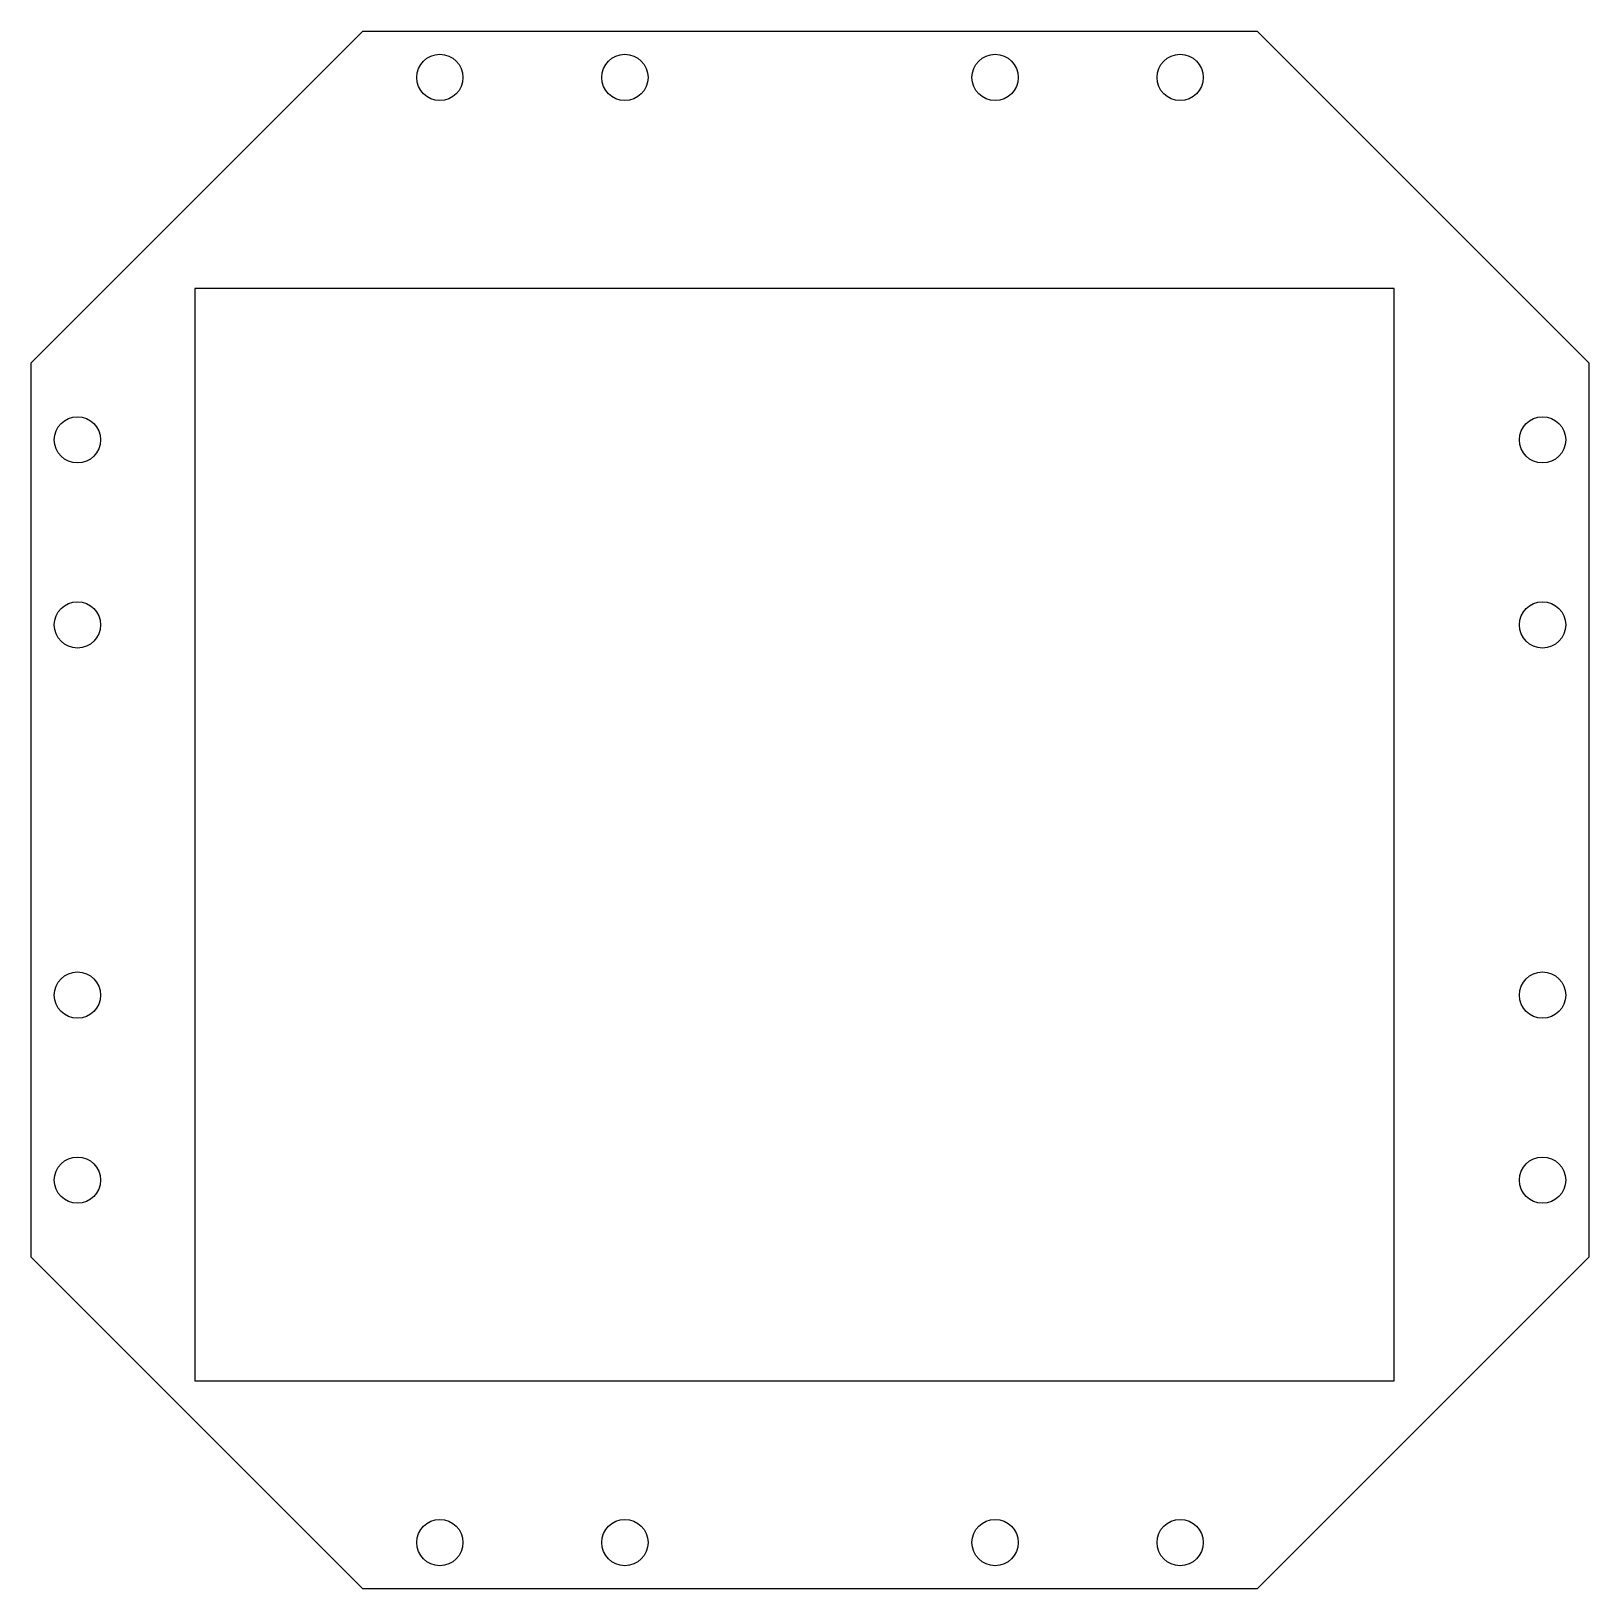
# Model space of a CAD drawing. Header units: millimetres. Extents: x -51 to 50, y -50 to 51.
import ezdxf

# ---------------------------------------------------------------- set-up
doc = ezdxf.new("R2010")
doc.units = ezdxf.units.MM
doc.layers.get('0').update_dxf_attribs({"linetype": 'CONTINUOUS'})

msp = doc.modelspace()

# ---------------------------------------------------------------- linework, layer by layer
for points in [[(29, 50.5), (50.5, 29), (50.5, -29), (29, -50.5), (-29, -50.5), (-50.5, -29), (-50.5, 29), (-29, 50.5)], [(37.87, 33.82), (-39.89, 33.82), (-39.89, -37.02), (37.87, -37.02)]]:
    msp.add_lwpolyline(points, close=True)
for centre in [(-24, 47.5), (-12, 47.5), (12, 47.5), (24, 47.5), (-47.5, 24), (47.5, 24), (-47.5, 12), (47.5, 12), (-47.5, -12), (47.5, -12), (-47.5, -24), (47.5, -24), (-24, -47.5), (-12, -47.5), (12, -47.5), (24, -47.5)]:
    msp.add_circle(centre, 1.5)

doc.saveas('drawing.dxf')
